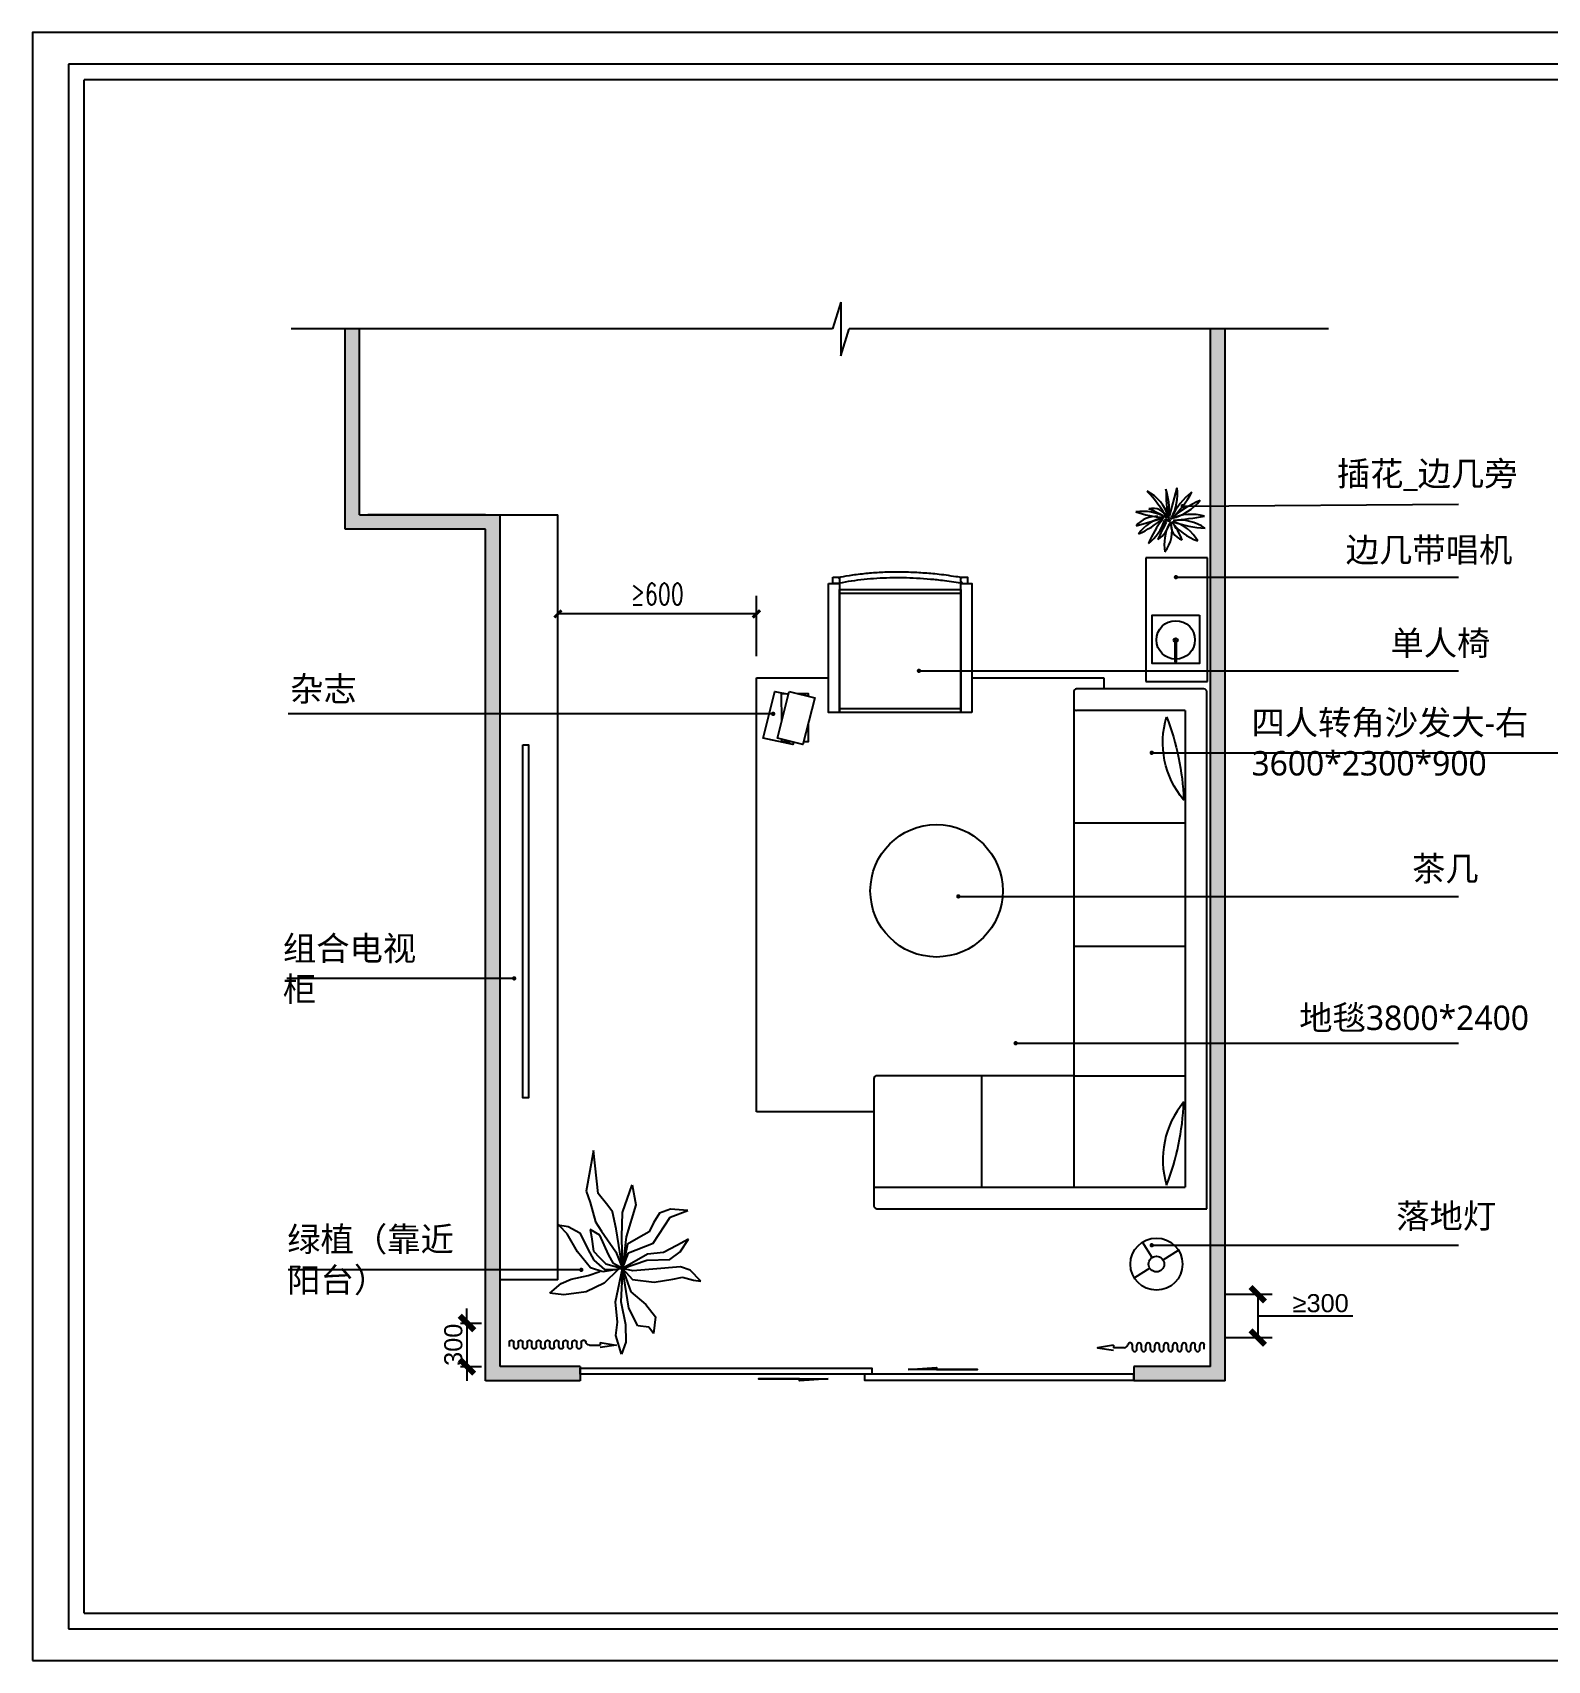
# Model space of a CAD drawing. Extents: x 96704 to 336282, y 34580 to 122302.
# Drawn here: x 170632 to 181099, y 93341 to 104589 of the extents above; entities that cross this region are included whole.
import ezdxf

# ---------------------------------------------------------------- set-up
doc = ezdxf.new("R2010")
doc.units = 0
doc.header["$LTSCALE"] = 1000
doc.header["$MEASUREMENT"] = 0
for name, color, linetype in [('A-rc 混凝土墙', 255, 'Continuous'), ('A-WINDOW-门窗', 153, 'Continuous'), ('FF-PLANTS', 86, 'Continuous'), ('PM-家具', 146, 'Continuous'), ('PUB_DIM', 3, 'Continuous'), ('PUB_TEXT', 7, 'Continuous'), ('WINDOW', 4, 'Continuous'), ('活动家具', 7, 'Continuous')]:
    doc.layers.add(name, color=color, linetype=linetype)
doc.styles.add('_TCH_DIM', font='SIMPLEX', dxfattribs={"bigfont": 'GBCBIG'})
doc.styles.add('_TCH_DIM_T3', font='SIMPLEX', dxfattribs={"width": 0.705882, "bigfont": 'GBCBIG'})
doc.styles.add('ar', font='arial.ttf')
doc.styles.get("Standard").update_dxf_attribs({"font": 'gbenor.shx', "bigfont": 'gbcbig.shx'})
doc.dimstyles.new('1-50', dxfattribs={"dimscale": 50, "dimtxt": 2.5, "dimasz": 2, "dimexe": 2, "dimexo": 2.5, "dimgap": 0.6, "dimtad": 1, "dimdec": 0, "dimrnd": 0.005, "dimzin": 0, "dimdsep": 46, "dimtxsty": 'ar', "dimblk": 'ARCHTICK', "dimcen": 0.125, "dimclrd": 44, "dimclre": 44, "dimclrt": 50, "dimadec": 0, "dimazin": 0, "dimtfac": 1, "dimtdec": 0, "dimtix": 1, "dimtmove": 1, "dimatfit": 3, "dimldrblk": 'DOT', "dimfxl": 1, "dimtvp": 1, "dimtolj": 1, "dimtzin": 0, "dimarcsym": 0})
doc.dimstyles.new('_TCH_ARCH&&50', dxfattribs={"dimtxt": 148.75, "dimasz": 50, "dimexe": 125, "dimexo": 150, "dimgap": 63.125, "dimtad": 1, "dimdec": 0, "dimzin": 0, "dimdsep": 46, "dimtxsty": '_TCH_DIM_T3', "dimblk": 'ARCHTICK', "dimcen": 0.09, "dimclrt": 7, "dimazin": 2, "dimtfac": 1, "dimtdec": 0, "dimtix": 1, "dimtmove": 2, "dimatfit": 3, "dimfxl": 50, "dimtolj": 1, "dimtzin": 0, "dimarcsym": 0})
doc.dimstyles.new('ISO-25', dxfattribs={"dimtxt": 2.5, "dimasz": 2.5, "dimexe": 1.25, "dimexo": 0.625, "dimtad": 1, "dimtxsty": 'Standard', "dimcen": 2.5, "dimadec": 0, "dimazin": 0, "dimtfac": 1, "dimtmove": 0, "dimatfit": 3, "dimfxl": 1, "dimarcsym": 0})

# ---------------------------------------------------------------- blocks, each defined once
blk = doc.blocks.new('图框2')
at = {"color": 251}
for p, q in [((25027, 17757), (372, 17757)), ((372, 17757), (372, 493)), ((372, 493), (25027, 493))]:
    blk.add_line(p, q, dxfattribs=at)
for p, q in [((24853, 17583), (546, 17583)), ((546, 667), (546, 17583)), ((546, 667), (24853, 667))]:
    blk.add_line(p, q)
blk.add_lwpolyline([(-25, 145), (25375, 145), (25375, 18105), (-25, 18105)], close=True)
blk = doc.blocks.new('wetghfwefw')
at = {"layer": 'A-WINDOW-门窗', "color": 9}
for p, q in [((10350, 3958), (10277, 3958)), ((10407, 3948), (10407, 3977)), ((10438, 3948), (10438, 3977)), ((10470, 3948), (10470, 3977)), ((10501, 3948), (10501, 3977)), ((10532, 3948), (10532, 3977)), ((10563, 3948), (10563, 3977)), ((10594, 3948), (10594, 3977)), ((10625, 3948), (10625, 3977)), ((10656, 3948), (10656, 3977)), ((10687, 3948), (10687, 3977)), ((10718, 3948), (10718, 3977)), ((10749, 3948), (10749, 3977)), ((10780, 3948), (10780, 3977)), ((10811, 3948), (10811, 3977)), ((10842, 3948), (10842, 3977)), ((10873, 3948), (10873, 3977)), ((10904, 3948), (10904, 3977))]:
    blk.add_line(p, q, dxfattribs=at)
for points in [[(10277, 3976), (10167, 3958), (10277, 3941)], [(10277, 3976), (10277, 3958)]]:
    blk.add_lwpolyline(points, dxfattribs=at)
for centre, radius, start, end in [((10350, 3985), 27, 270, 348.9905), ((10392, 3977), 15.5, 0, 168.9905), ((10423, 3948), 15.5, 180, 0), ((10454, 3977), 15.5, 0, 180), ((10485, 3948), 15.5, 180, 0), ((10516, 3977), 15.5, 0, 180), ((10547, 3948), 15.5, 180, 0), ((10578, 3977), 15.5, 0, 180), ((10609, 3948), 15.5, 180, 0), ((10640, 3977), 15.5, 0, 180), ((10671, 3948), 15.5, 180, 0), ((10702, 3977), 15.5, 0, 180), ((10733, 3948), 15.5, 180, 0), ((10765, 3977), 15.5, 0, 180), ((10796, 3948), 15.5, 180, 0), ((10827, 3977), 15.5, 0, 180), ((10858, 3948), 15.5, 180, 0), ((10889, 3977), 15.5, 0, 180)]:
    blk.add_arc(centre, radius, start, end, dxfattribs=at)
blk = doc.blocks.new('5465476767')
for p, q in [((-151868, -28178), (-151868, -29058)), ((-148275, -28158), (-151848, -28158)), ((-148275, -30438), (-148275, -28158)), ((-151718, -28308), (-148425, -28308)), ((-151718, -28308), (-151718, -29058)), ((-150941, -28308), (-150941, -28408)), ((-150087, -28308), (-150087, -28408)), ((-149195, -29078), (-149195, -28308)), ((-148425, -30458), (-148425, -28308)), ((-150941, -28408), (-150941, -29078)), ((-150087, -28408), (-150087, -29078)), ((-151848, -29078), (-149195, -29078)), ((-151848, -29078), (-151738, -29078)), ((-149195, -29078), (-149195, -30438)), ((-149195, -29078), (-148425, -29078)), ((-148525, -29713), (-149195, -29713)), ((-148425, -29713), (-148525, -29713)), ((-149175, -30458), (-148295, -30458))]:
    blk.add_line(p, q)
for points in [[(-151675, -28436, -0.083637), (-151101, -28318, -0.251952)], [(-148438, -28436, 0.083637), (-149011, -28318, 0.251952)]]:
    blk.add_lwpolyline(points, format="xyb", close=True)
for centre, start, end in [((-151848, -28178), 90, 180), ((-151848, -29058), 180, 270), ((-151848, -29058), 180, 270), ((-151738, -29058), 270, 0), ((-149175, -30438), 179.9998, 270), ((-148295, -30438), 270, 0)]:
    blk.add_arc(centre, 20, start, end)
blk = doc.blocks.new('54645765767')
for p, q in [((-132508, -22070), (-132508, -22495)), ((-131653, -22070), (-132508, -22070)), ((-131653, -22495), (-131653, -22070)), ((-132508, -22495), (-131653, -22495))]:
    blk.add_line(p, q)
for points in [[(-132111, -22125), (-131776, -22125), (-131776, -22451), (-132111, -22451)], [(-131938, -22285), (-131788, -22285), (-131788, -22294), (-131938, -22294)]]:
    blk.add_lwpolyline(points, close=True)
for centre, major_axis, ratio in [((-131940, -22289), (0, -133), 0.996211), ((-131938, -22289), (0, -14.3), 0.958156)]:
    blk.add_ellipse(centre, major_axis=major_axis, ratio=ratio)
blk = doc.blocks.new('56547665767')
for p, q in [((-128594, -22123), (-128541, -21925)), ((-128623, -22160), (-128652, -22213))]:
    blk.add_line(p, q)
for centre, radius, start, end in [((-129146, -22092), 550, 357.3527, 16.7883), ((-127343, -21933), 1276, 180.0406, 189.2545), ((-128899, -21964), 360, 332.5578, 6.201), ((-128889, -22213), 300, 17.0473, 61.9276), ((-129539, -22682), 1078, 30.5938, 42.8173), ((-128166, -22317), 454, 127.198, 155.6633), ((-129084, -21600), 736, 313.3426, 331.0902), ((-128096, -22685), 732, 113.0908, 131.3416), ((-128661, -21789), 356, 283.5808, 321.3981), ((-128784, -22425), 338, 60.7276, 97.1833), ((-128608, -21493), 636, 249.9068, 267.3206), ((-128684, -22312), 189, 87.2952, 138.3612), ((-131808, -11688), 10914, 285.8626, 286.9), ((-128591, -22386), 259, 99.8628, 146.7938), ((-129113, -21577), 733, 294.5444, 310.3893), ((-128080, -22587), 716, 141.6493, 157.0931), ((-128974, -22027), 367, 309.798, 340.3125), ((-128709, -22176), 109, 23.5543, 105.4167), ((-129006, -22772), 750, 58.4211, 69.0755), ((-128623, -22152), 6.7, 231.0779, 160.3125), ((-128265, -21919), 396, 217.0365, 250.1741), ((-128443, -22435), 327, 74.0908, 114.731), ((-128888, -19052), 3115, 275.8835, 279.8947), ((-128527, -22461), 313, 55.4562, 97.3507), ((-128787, -22111), 204, 303.2932, 344.4946), ((-128029, -22540), 696, 147.3863, 158.1538), ((-128325, -22315), 306, 153.2316, 189.604), ((-128805, -22224), 228, 321.3411, 16.1962), ((-128476, -22180), 109, 169.4664, 253.7979), ((-128970, -22472), 500, 21.9119, 38.5429), ((-128308, -21405), 799, 250.9603, 267.0647), ((-128641, -22428), 278, 29.4585, 74.8757)]:
    blk.add_arc(centre, radius, start, end)
for points in [[(-128629, -22135), (-128579, -22143), (-128621, -22155), (-128592, -22165)], [(-128599, -22126), (-128579, -22131), (-128599, -22137), (-128579, -22142)]]:
    blk.add_solid(points)
blk = doc.blocks.new('345668009')
for points in [[(-136082, -21578), (-136037, -21578), (-136037, -21623), (-136082, -21623)], [(-135197, -21579), (-135152, -21579), (-135152, -21624), (-135197, -21624)], [(-136112, -21623), (-136037, -21623), (-136037, -22514), (-136112, -22514)]]:
    blk.add_lwpolyline(points, close=True)
for points in [[(-135122, -22514), (-136037, -22514), (-136037, -21664)], [(-136037, -21664), (-135197, -21664), (-135197, -22516)], [(-135197, -22488), (-136037, -22488), (-136037, -21690)], [(-136037, -21690), (-135197, -21690), (-135197, -22516)], [(-135197, -22516), (-135197, -21623)], [(-135197, -21623), (-135122, -21623), (-135122, -22514)]]:
    blk.add_lwpolyline(points)
blk.add_open_spline([(-136037, -21619), (-135655, -21544), (-135197, -21619), (-135197, -21600), (-135197, -21581), (-135655, -21507), (-136037, -21581), (-136037, -21600), (-136037, -21618)], degree=2, knots=[0, 0, 0, 1, 1, 2, 2, 3, 3, 4, 4, 4])
blk = doc.blocks.new('54657676')
for points in [[(-133808, -22502), (-133812, -22518), (-134018, -22474), (-133938, -22151), (-133844, -22171)], [(-133889, -22353), (-133891, -22167), (-133843, -22166)], [(-133779, -22166), (-133708, -22166), (-133708, -22184)], [(-133707, -22374), (-133706, -22499), (-133738, -22499)], [(-133819, -22499), (-133889, -22500), (-133889, -22482)]]:
    blk.add_lwpolyline(points)
blk.add_lwpolyline([(-133839, -22151), (-133662, -22195), (-133743, -22518), (-133920, -22474)], close=True)
blk = doc.blocks.new('3465465767')
for p, q in [((-126743, -21801), (-126759, -21870)), ((-126678, -21720), (-126743, -21801)), ((-126689, -21848), (-126678, -21769)), ((-126678, -21769), (-126678, -21720)), ((-127152, -21867), (-127145, -21987)), ((-127092, -21983), (-127152, -21867)), ((-126955, -21838), (-126903, -21912)), ((-126861, -21885), (-126955, -21838)), ((-126903, -21912), (-126843, -21998)), ((-126801, -21949), (-126861, -21885)), ((-126759, -21870), (-126720, -22058)), ((-126668, -21912), (-126689, -21848)), ((-126633, -22039), (-126668, -21912)), ((-127145, -21987), (-127109, -22058)), ((-126899, -22077), (-127092, -21983)), ((-126843, -21998), (-126819, -22107)), ((-126777, -22107), (-126801, -21949)), ((-126633, -22190), (-126633, -22039)), ((-126471, -22077), (-126395, -22000)), ((-126395, -22000), (-126280, -22000)), ((-126280, -22000), (-126319, -22038)), ((-126319, -22038), (-126319, -22115)), ((-127109, -22058), (-127039, -22092)), ((-127039, -22092), (-126973, -22114)), ((-126973, -22114), (-126924, -22182)), ((-126812, -22238), (-126899, -22077)), ((-126819, -22107), (-126700, -22267)), ((-126700, -22267), (-126777, -22107)), ((-126720, -22058), (-126692, -22193)), ((-126547, -22191), (-126471, -22077)), ((-126319, -22115), (-126433, -22191)), ((-127281, -22268), (-127147, -22228)), ((-127085, -22313), (-127281, -22268)), ((-127147, -22228), (-126920, -22268)), ((-126700, -22267), (-126966, -22343)), ((-126924, -22182), (-126871, -22253)), ((-126920, -22268), (-126700, -22267)), ((-126700, -22267), (-126917, -22298)), ((-126871, -22253), (-126700, -22267)), ((-126700, -22267), (-126812, -22238)), ((-126808, -22325), (-126700, -22267)), ((-126700, -22267), (-126727, -22332)), ((-126717, -22385), (-126700, -22267)), ((-126700, -22267), (-126633, -22190)), ((-126433, -22191), (-126700, -22267)), ((-126700, -22267), (-126547, -22191)), ((-126692, -22193), (-126700, -22267)), ((-126700, -22267), (-126472, -22250)), ((-126465, -22287), (-126700, -22267)), ((-126700, -22267), (-126661, -22400)), ((-126472, -22250), (-126317, -22201)), ((-126328, -22257), (-126465, -22287)), ((-126235, -22257), (-126328, -22257)), ((-126317, -22201), (-126197, -22184)), ((-126111, -22203), (-126235, -22257)), ((-126197, -22184), (-126111, -22203)), ((-127081, -22381), (-127119, -22419)), ((-126917, -22298), (-127085, -22313)), ((-126966, -22343), (-127081, -22381)), ((-126938, -22441), (-126808, -22325)), ((-126784, -22374), (-126910, -22449)), ((-126727, -22332), (-126784, -22374)), ((-126689, -22295), (-126585, -22381)), ((-126678, -22389), (-126689, -22295)), ((-126585, -22381), (-126509, -22496)), ((-127195, -22496), (-127486, -22563)), ((-127119, -22419), (-127195, -22496)), ((-127127, -22542), (-126997, -22490)), ((-126997, -22490), (-126938, -22441)), ((-126910, -22449), (-126941, -22520)), ((-126892, -22505), (-126794, -22479)), ((-126805, -22520), (-126734, -22471)), ((-126794, -22479), (-126756, -22434)), ((-126678, -22486), (-126777, -22588)), ((-126756, -22434), (-126717, -22385)), ((-126734, -22471), (-126678, -22389)), ((-126661, -22400), (-126678, -22486)), ((-126623, -22496), (-126661, -22419)), ((-126585, -22610), (-126623, -22496)), ((-126509, -22496), (-126471, -22648)), ((-127486, -22563), (-127201, -22580)), ((-127201, -22580), (-127127, -22542)), ((-126943, -22674), (-126910, -22588)), ((-126941, -22520), (-126892, -22505)), ((-126910, -22588), (-126805, -22520)), ((-126777, -22588), (-126892, -22674)), ((-126946, -22746), (-126943, -22674)), ((-126892, -22674), (-126941, -22734)), ((-126547, -22675), (-126585, -22610)), ((-126471, -22746), (-126547, -22675)), ((-126471, -22648), (-126471, -22746)), ((-126941, -22734), (-126946, -22746))]:
    blk.add_line(p, q)
blk = doc.blocks.new('_ArchTick')
at = {"color": 0, "linetype": 'ByBlock', "const_width": 0.4}
blk.add_lwpolyline([(-0.5, -0.5), (0.5, 0.5)], dxfattribs=at)
blk = doc.blocks.new('*D138')
at = {"layer": 'A-WINDOW-门窗', "color": 3, "lineweight": -2, "transparency": 16777216}
for p, q in [((173634, 95672), (173634, 95772)), ((173588, 95672), (173734, 95672)), ((173634, 95672), (173634, 95372)), ((173588, 95372), (173734, 95372)), ((173634, 95372), (173634, 95272))]:
    blk.add_line(p, q, dxfattribs=at)
at = {"layer": 'Defpoints', "color": 0, "transparency": 16777216}
for p in [(173463, 95672), (173463, 95372), (173634, 95372)]:
    blk.add_point(p, dxfattribs=at)
at = {"layer": 'A-WINDOW-门窗', "color": 3, "lineweight": -2, "transparency": 16777216, "xscale": 100, "yscale": 100, "zscale": 100}
for p, rotation in [((173634, 95672), 270), ((173634, 95372), 90)]:
    blk.add_blockref('_ArchTick', p, dxfattribs=dict(at, rotation=rotation))
at = {"layer": 'A-WINDOW-门窗', "color": 255, "transparency": 16777216, "insert": (173540, 95522), "char_height": 125, "attachment_point": 5, "rotation": 90, "style": 'ar'}
blk.add_mtext('\\A1;300', dxfattribs=at)
blk = doc.blocks.new('_Dot')
at = {"color": 0, "linetype": 'ByBlock', "lineweight": -2}
blk.add_line((-0.5, 0), (-1, 0), dxfattribs=at)
at = {"color": 0, "linetype": 'ByBlock', "const_width": 0.5}
blk.add_lwpolyline([(-0.25, 0, 1), (0.25, 0, 1)], format="xyb", close=True, dxfattribs=at)
blk = doc.blocks.new('*D142')
at = {"layer": 'Defpoints', "color": 0, "transparency": 16777216}
for p in [(174262, 100572), (174262, 100131), (175634, 100131)]:
    blk.add_point(p, dxfattribs=at)
at = {"layer": 'PUB_DIM', "color": 0, "lineweight": -2, "transparency": 16777216}
for p, q in [((174262, 100281), (174262, 100697)), ((175634, 100281), (175634, 100697)), ((175634, 100572), (174262, 100572))]:
    blk.add_line(p, q, dxfattribs=at)
at = {"layer": 'PUB_DIM', "color": 0, "lineweight": -2, "transparency": 16777216, "xscale": 50, "yscale": 50, "zscale": 50, "rotation": 180}
blk.add_blockref('_ArchTick', (174262, 100572), dxfattribs=at)
at = {"layer": 'PUB_DIM', "color": 0, "lineweight": -2, "transparency": 16777216, "xscale": 50, "yscale": 50, "zscale": 50}
blk.add_blockref('_ArchTick', (175634, 100572), dxfattribs=at)
at = {"layer": 'PUB_DIM', "color": 7, "transparency": 16777216, "insert": (174948, 100709), "char_height": 148.8, "attachment_point": 5, "style": '_TCH_DIM_T3'}
blk.add_mtext('\\A1;≥600', dxfattribs=at)

msp = doc.modelspace()

# ---------------------------------------------------------------- hatches: boundary and pattern name
at = {"layer": '活动家具'}
h = msp.add_hatch(dxfattribs=at)
h.set_pattern_fill('钢筋混凝土', color=251, scale=10, angle=180)
h.set_pattern_definition([(225, (272146.878, 124995.736), (17.6776695, -17.6776695), []), (230, (272146.88, 124995.736), (-71.726018, 6.275213), [7.5, -82.5]), (175, (272146.88, 124995.736), (13.875133, -75.219213), [6, -66]), (280.4514, (272140.9, 124996.26), (-57.85094, -68.943954), [6.37402, -70.11421]), (226.1842, (272146.88, 124975.74), (-106.724105, 16.5519), [11.25, -123.75]), (276.6356, (272137.98, 124977.12), (-93.46627, -97.41179), [9.56103, -105.1713]), (171.1842, (272146.88, 124975.74), (-93.4662, -97.41186), [9, -99]), (201, (272136.88, 124980.736), (-59.690705, 40.26189), [7.5, -82.5]), (146, (272136.88, 124980.736), (-24.331533, -72.515005), [6, -66]), (251.4514, (272131.904, 124984.09), (-84.022263, -32.25305), [6.37402, -70.11421]), (217.5, (272146.878, 124995.736), (-1.2159855, -33.2893854), [0, -65.2, 0, -67, 0, -66.25]), (187.5, (272146.88, 124995.736), (-26.306954, -39.441171), [0, -38.2, 0, -63.7, 0, -25.25]), (147.5, (272169.178, 124995.736), (-53.3822436, 2.255487), [0, -25, 0, -78, 0, -103.5]), (137.5, (272179.18, 124995.736), (-58.318617, -10.010498), [0, -32.5, 0, -51.8, 0, -73.5])])
h.paths.add_polyline_path([(173862.2, 101257.2), (172892.2, 101257.2), (172892.2, 102540.7), (172792.2, 102540.7), (172792.2, 101157.2), (173762.2, 101157.2), (173762.2, 95271.8), (174416.6, 95271.8), (174416.6, 95371.8), (173862.2, 95371.8)])
h.paths.add_polyline_path([(178872.2, 102540.7), (178772.2, 102540.7), (178772.2, 95371.8), (178242.2, 95371.8), (178242.2, 95271.8), (178872.2, 95271.8)])

# ---------------------------------------------------------------- linework, layer by layer
at = {"layer": 'A-rc 混凝土墙'}
for p, q in [((172792.2, 101157.2), (172792.2, 102540.7)), ((172892.2, 101257.2), (172892.2, 102540.7)), ((178772.2, 95371.8), (178772.2, 102540.7)), ((178872.2, 95271.8), (178872.2, 102540.7)), ((172892.2, 101257.2), (173862.2, 101257.2)), ((173762.2, 101257.2), (172949.3, 101257.2)), ((173862.2, 95371.8), (173862.2, 101257.2)), ((173762.2, 101157.2), (172792.2, 101157.2)), ((173762.2, 95271.8), (173762.2, 101157.2)), ((174416.6, 95271.8), (173762.2, 95271.8)), ((174416.6, 95371.8), (173862.2, 95371.8)), ((174416.6, 95371.8), (174416.6, 95271.8)), ((178772.2, 95371.8), (178242.2, 95371.8)), ((178242.2, 95371.8), (178242.2, 95271.8)), ((178872.2, 95271.8), (178242.2, 95271.8))]:
    msp.add_line(p, q, dxfattribs=at)
at = {"layer": 'A-WINDOW-门窗', "color": 3}
for p, q in [((178876.7, 95871.8), (179197.4, 95871.8)), ((179097.4, 95871.8), (179097.4, 95571.8)), ((179097.4, 95721.8), (179754.8, 95721.8)), ((178876.7, 95571.8), (179197.4, 95571.8))]:
    msp.add_line(p, q, dxfattribs=at)
at = {"layer": 'PM-家具'}
for p, q in [((173862.2, 101257.2), (174262.2, 101257.2)), ((174262.2, 95971.8), (174262.2, 101257.2)), ((175634.3, 100130.6), (176132.1, 100130.6)), ((175634.3, 97130.6), (175634.3, 100130.6)), ((177122.1, 100130.6), (178034.3, 100130.6)), ((178034.3, 100130.6), (178034.3, 100054.5)), ((176446.1, 97130.6), (175634.3, 97130.6)), ((174262.2, 95971.8), (173862.2, 95971.8))]:
    msp.add_line(p, q, dxfattribs=at)
msp.add_lwpolyline([(174018.9, 99668.2), (174058.9, 99668.2), (174058.9, 97228.2), (174018.9, 97228.2)], close=True, dxfattribs=at)
at = {"layer": 'PM-家具', "color": 250}
for points in [[(178369.1, 96125.2), (178302.2, 96232)], [(178443.5, 96108.2), (178550.3, 96175)], [(178352.1, 96050.7), (178245.2, 95983.9)]]:
    msp.add_lwpolyline(points, dxfattribs=at)
at = {"layer": 'PM-家具'}
for centre, radius in [((176878.3, 98658.9), 457.5), ((178397.8, 96079.4), 180)]:
    msp.add_circle(centre, radius, dxfattribs=at)
at = {"layer": 'PM-家具', "color": 250}
msp.add_circle((178397.8, 96079.4), 54, dxfattribs=at)
at = {"layer": 'PUB_DIM'}
for p, q in [((176216.7, 102727), (176158.7, 102540.7)), ((176216.7, 102727), (176216.7, 102354.4)), ((176158.7, 102540.7), (172420, 102540.7)), ((176216.7, 102354.4), (176274.7, 102540.7)), ((179586.9, 102540.7), (176274.7, 102540.7))]:
    msp.add_line(p, q, dxfattribs=at)
at = {"layer": 'WINDOW'}
for points in [[(174416.6, 95359.5), (176430.3, 95359.5), (176430.3, 95318.6), (174416.6, 95318.6)], [(178242.2, 95318.6), (176380.3, 95318.6), (176380.3, 95277.6), (178242.2, 95277.6)]]:
    msp.add_lwpolyline(points, close=True, dxfattribs=at)
for points in [[(176129.2, 95286.3), (175932.5, 95271.8), (175932.5, 95286.3), (175649.2, 95286.3), (176129.2, 95286.3)], [(176681.4, 95350.9), (176878.1, 95365.4), (176878.1, 95350.9), (177161.4, 95350.9), (176681.4, 95350.9)]]:
    msp.add_lwpolyline(points, dxfattribs=at)

# ---------------------------------------------------------------- block references
at = {"xscale": 0.6263055771723246, "yscale": 0.6263055771723246, "zscale": 0.6263055771723246}
msp.add_blockref('图框2', (170648, 93249.8), dxfattribs=at)
at = {"xscale": -1}
msp.add_blockref('wetghfwefw', (184831.1, 91561.2), dxfattribs=at)
msp.add_blockref('wetghfwefw', (167824.4, 91542.8))
at = {"layer": 'A-WINDOW-门窗', "color": 3, "xscale": 100, "yscale": 100, "zscale": 100}
for p, rotation in [((179097.4, 95871.8), 90), ((179097.4, 95571.8), 270)]:
    msp.add_blockref('_ArchTick', p, dxfattribs=dict(at, rotation=rotation))
at = {"layer": 'FF-PLANTS'}
msp.add_blockref('56547665767', (307082.5, 123368), dxfattribs=at)
at = {"layer": 'FF-PLANTS', "rotation": 263.1728343719515}
msp.add_blockref('3465465767', (181755.8, -32399.2), dxfattribs=at)
at = {"layer": 'PM-家具', "rotation": 270}
for name, p in [('54645765767', (200820, -31547.4)), ('5465476767', (206903.8, -51813.7))]:
    msp.add_blockref(name, p, dxfattribs=at)
at = {"layer": 'PM-家具'}
for name, p in [('345668009', (312244.1, 122405)), ('54657676', (309698.3, 122187.8))]:
    msp.add_blockref(name, p, dxfattribs=at)

# ---------------------------------------------------------------- texts
at = {"layer": 'A-WINDOW-门窗', "color": 255, "insert": (179532.7, 95808.8), "char_height": 125, "attachment_point": 5, "style": 'ar'}
msp.add_mtext('\\A1;≥300', dxfattribs=at)
at = {"layer": 'PUB_TEXT', "char_height": 168.794, "attachment_point": 1, "style": '_TCH_DIM'}
for s, insert, width in [('{\\fMicrosoft YaHei|b0|i0|c134|p34;插花_边几旁}', (179644.1, 101625.7, 0), 2249.346), ('{\\fMicrosoft YaHei|b0|i0|c134|p34;边几带唱机}', (179705.5, 101099.3, 0), 1154.937), ('{\\fMicrosoft YaHei|b0|i0|c134|p34;单人椅}', (180014.1, 100455.3, 0), 794.818), ('{\\fMicrosoft YaHei|b0|i0|c134|p34;杂志}', (172412, 100138.1, 0), 596.7), ('{\\fMicrosoft YaHei|b0|i0|c134|p34;四人转角沙发大-右3600*2300*900}', (179054.1, 99905.7, 0), 2722.773), ('{\\fMicrosoft YaHei|b0|i0|c134|p34;茶几}', (180164.1, 98896.7, 0), 794.818), ('{\\fMicrosoft YaHei|b0|i0|c134|p34;组合电视柜}', (172362, 98345.7, 0), 1044.875), ('{\\fMicrosoft YaHei|b0|i0|c134|p34;地毯3800*2400}', (179384.1, 97865.7, 0), 1742.773), ('{\\fMicrosoft YaHei|b0|i0|c134|p34;落地灯}', (180054.1, 96496.4, 0), 794.818), ('{\\fMicrosoft YaHei|b0|i0|c134|p34;绿植（靠近阳台）}', (172392, 96335.7, 0), 1214.875)]:
    msp.add_mtext(s, dxfattribs=dict(at, insert=insert, width=width))

# ---------------------------------------------------------------- dimensions: what is measured, and where the dimension line sits
at = {"layer": 'A-WINDOW-门窗', "color": 9}
dim = msp.add_linear_dim(base=(173634.2, 95371.8), p1=(173462.7, 95671.8), p2=(173462.7, 95371.8), angle=90, dimstyle='1-50', override={"dimclrd": 3, "dimclre": 3, "dimclrt": 255}, dxfattribs=at)
dim.commit()
dim.dimension.update_dxf_attribs({"geometry": '*D138', "text_midpoint": (173540.3, 95521.8)})
at = {"layer": 'PUB_DIM'}
dim = msp.add_linear_dim(base=(174262.2, 100571.7), p1=(175634.3, 100130.6), p2=(174262.2, 100130.6), text='≥600', dimstyle='_TCH_ARCH&&50', dxfattribs=at)
dim.commit()
dim.dimension.update_dxf_attribs({"geometry": '*D142', "text_midpoint": (174948.3, 100709.2)})

# ---------------------------------------------------------------- leaders
for points in [[(178579.7, 101317.1, 0), (180485.6, 101329.2, 0)], [(178532.3, 100825.9), (180485.6, 100825.9)], [(176756.7, 100178.8, 0), (180485.6, 100178.8, 0)], [(175749.3, 99881.5, 0), (172399.3, 99881.5, 0)], [(178365.4, 99612.6, 0), (181586.9, 99612.6, 0)], [(177029, 98620.3, 0), (180485.6, 98620.3, 0)], [(173959.8, 98053.7, 0), (172389.3, 98053.7, 0)], [(177425, 97605.9, 0), (180485.6, 97605.9, 0)], [(178365.4, 96209.9, 0), (180485.6, 96209.9, 0)], [(174423.5, 96040, 0), (172399.3, 96040, 0)]]:
    msp.add_leader(points, dimstyle='ISO-25', override={"dimscale": 0, "dimasz": 120, "dimtad": 0, "dimldrblk": 'DotSmall', "dimfxl": 100, "dimfxlon": 1, "dimarcsym": 1}, dxfattribs=at)

doc.saveas('drawing.dxf')
